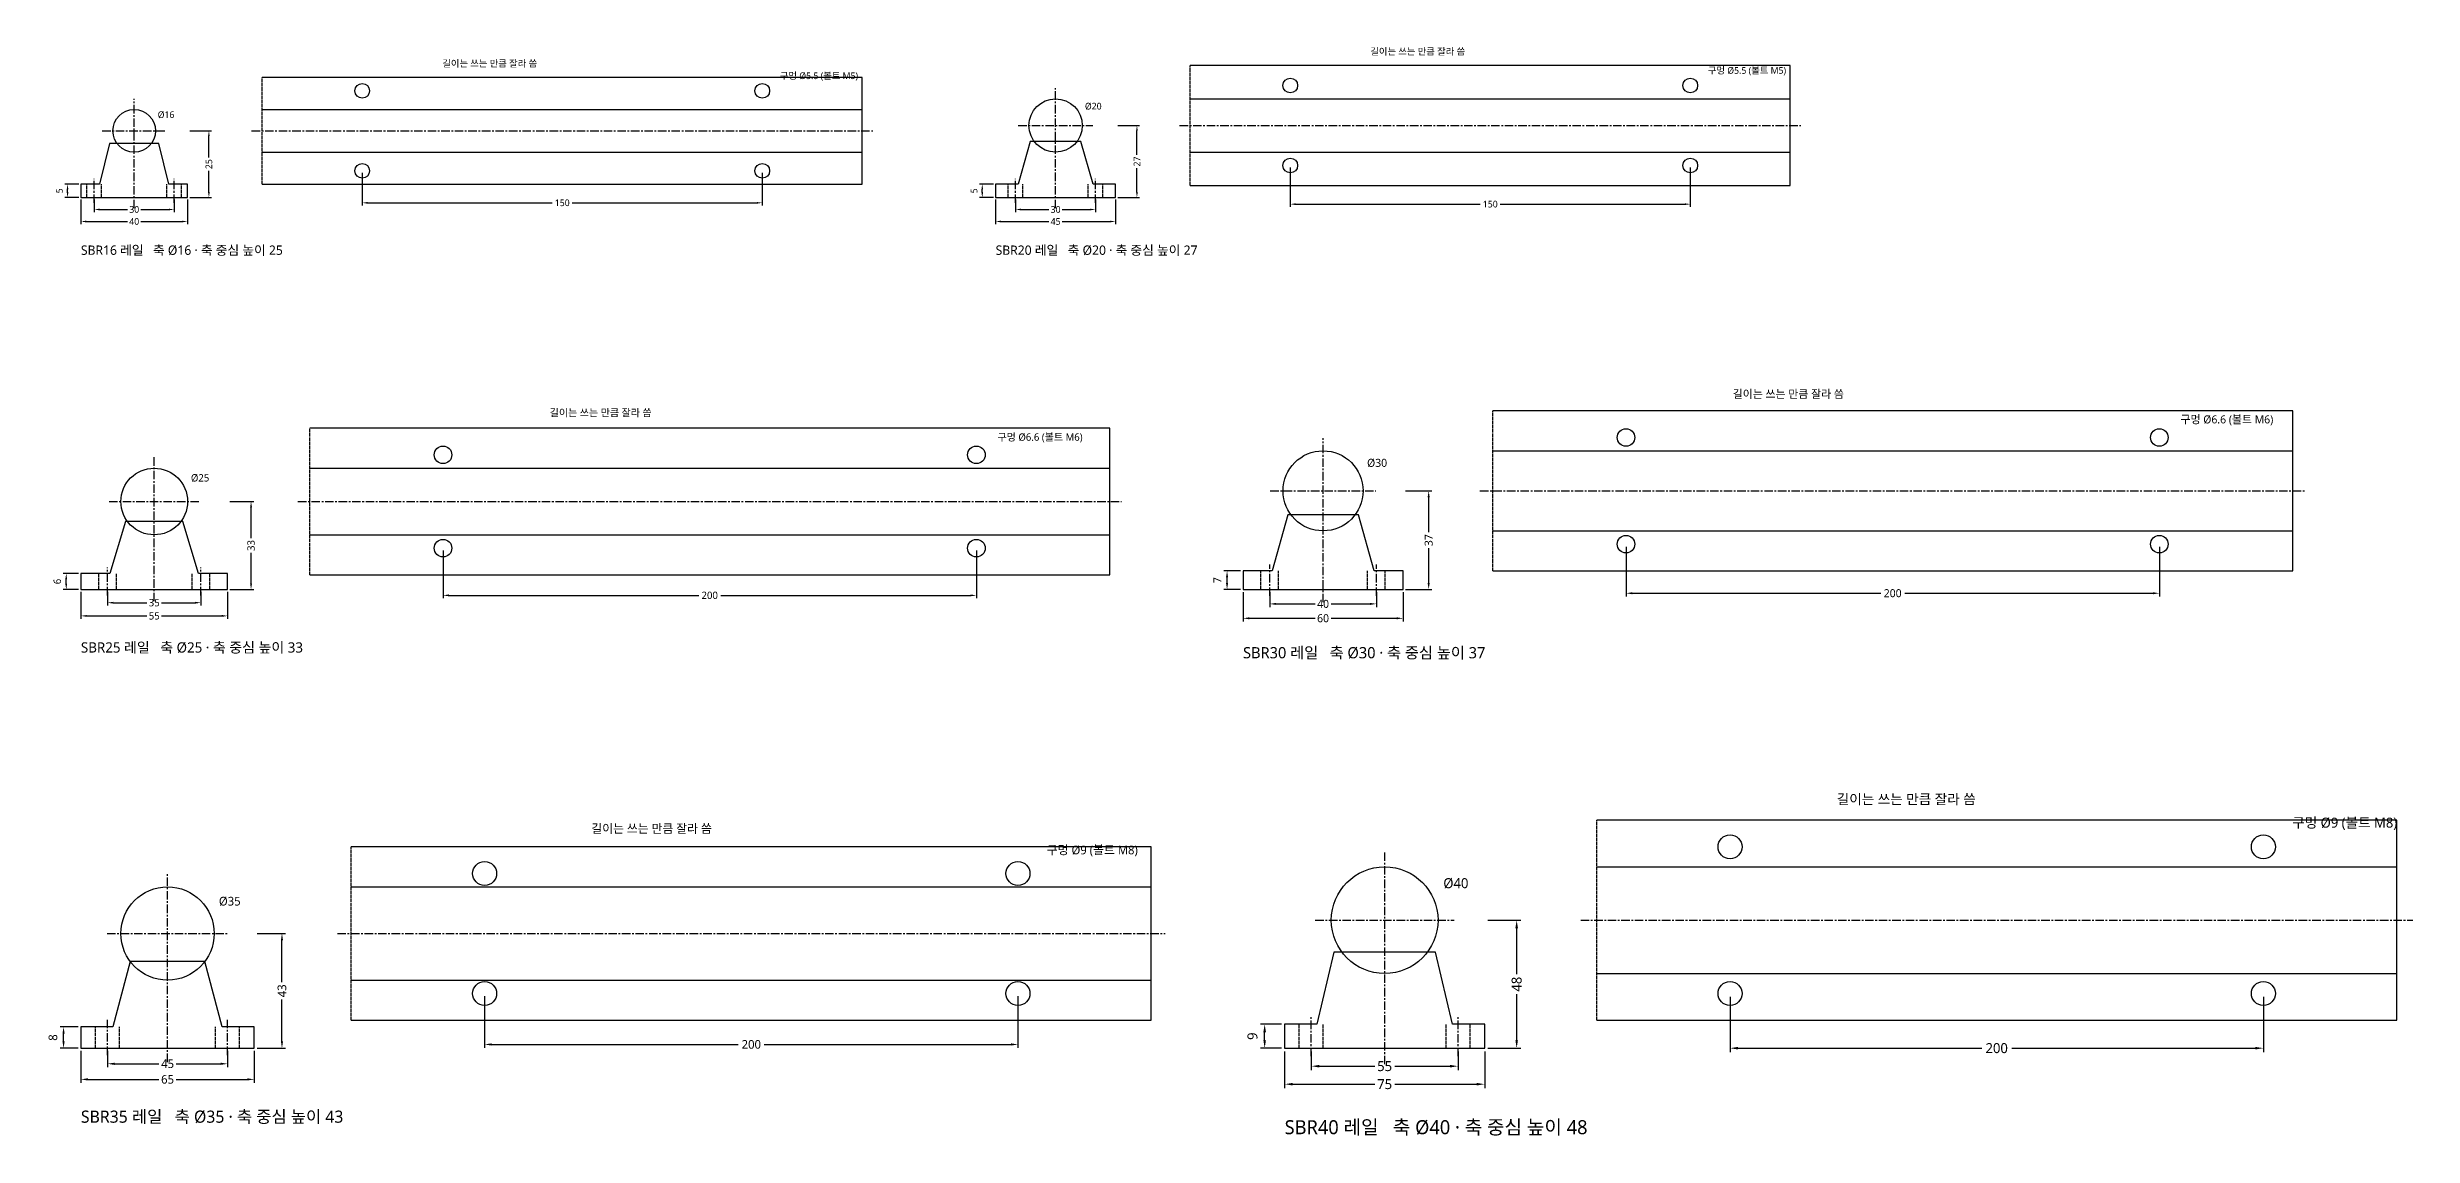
# Model space of a CAD drawing. Header units: millimetres. Extents: x -18 to 874, y -883 to 56.
# Drawn here: x -13 to 874, y -352 to 56 of the extents above; entities that cross this region are included whole.
import ezdxf

# ---------------------------------------------------------------- set-up
doc = ezdxf.new("R2010")
doc.units = ezdxf.units.MM
doc.linetypes.add('CENTER', pattern=[5.08, 3.175, -0.635, 0.635, -0.635])
doc.linetypes.add('DASHED', pattern=[1.524, 1.27, -0.254])
for name, color, linetype in [('문자', 7, 'CONTINUOUS'), ('숨은선', 3, 'DASHED'), ('외형선', 7, 'CONTINUOUS'), ('중심선', 1, 'CENTER'), ('치수', 4, 'CONTINUOUS')]:
    doc.layers.add(name, color=color, linetype=linetype)
doc.styles.add('CH_KOR', font='malgun.ttf')
doc.dimstyles.new('CH_DIM', dxfattribs={"dimtxt": 2.5, "dimasz": 2, "dimexe": 1, "dimexo": 0.8, "dimgap": 0.8, "dimtad": 1, "dimdec": 1, "dimdsep": 46, "dimtxsty": 'CH_KOR', "dimcen": 2.5, "dimclrd": 4, "dimclre": 4, "dimclrt": 4, "dimazin": 3, "dimtfac": 1, "dimtmove": 0, "dimatfit": 3})

# ---------------------------------------------------------------- blocks, each defined once
blk = doc.blocks.new('_CLOSEDFILLED')
at = {"color": 0, "linetype": 'BYBLOCK'}
blk.add_solid([(-1, 0.16), (0, 0), (-1, -0.16)], dxfattribs=at)
blk = doc.blocks.new('*D1')
at = {"color": 4}
for p, q in [((-20, -0.8), (-20, -10)), ((20, -0.8), (20, -10)), ((-18, -9), (-2.5, -9)), ((2.5, -9), (18, -9))]:
    blk.add_line(p, q, dxfattribs=at)
at = {"layer": 'Defpoints'}
for p in [(-20, 0), (20, 0), (-20, -9)]:
    blk.add_point(p, dxfattribs=at)
at = {"layer": '치수', "color": 4, "xscale": 2, "yscale": 2, "rotation": 180}
blk.add_blockref('_CLOSEDFILLED', (-20, -9), dxfattribs=at)
at = {"layer": '치수', "color": 4, "xscale": 2, "yscale": 2}
blk.add_blockref('_CLOSEDFILLED', (20, -9), dxfattribs=at)
at = {"layer": '치수', "color": 4, "insert": (0, -9), "char_height": 2.5, "attachment_point": 5, "style": 'CH_KOR'}
blk.add_mtext('40', dxfattribs=at)
blk = doc.blocks.new('*D2')
at = {"color": 4}
for p, q in [((-15, -0.8), (-15, -5.5)), ((-13, -4.5), (-2.5, -4.5)), ((2.5, -4.5), (13, -4.5)), ((15, -0.8), (15, -5.5))]:
    blk.add_line(p, q, dxfattribs=at)
at = {"layer": 'Defpoints'}
for p in [(-15, 0), (15, 0), (-15, -4.5)]:
    blk.add_point(p, dxfattribs=at)
at = {"layer": '치수', "color": 4, "xscale": 2, "yscale": 2, "rotation": 180}
blk.add_blockref('_CLOSEDFILLED', (-15, -4.5), dxfattribs=at)
at = {"layer": '치수', "color": 4, "xscale": 2, "yscale": 2}
blk.add_blockref('_CLOSEDFILLED', (15, -4.5), dxfattribs=at)
at = {"layer": '치수', "color": 4, "insert": (0, -4.5), "char_height": 2.5, "attachment_point": 5, "style": 'CH_KOR'}
blk.add_mtext('30', dxfattribs=at)
blk = doc.blocks.new('*D3')
at = {"color": 4}
for p, q in [((20.8, 25), (29, 25)), ((28, 15), (28, 23)), ((28, 2), (28, 10)), ((20.8, 0), (29, 0))]:
    blk.add_line(p, q, dxfattribs=at)
at = {"layer": 'Defpoints'}
for p in [(20, 25), (20, 0), (28, 0)]:
    blk.add_point(p, dxfattribs=at)
at = {"layer": '치수', "color": 4, "xscale": 2, "yscale": 2}
for p, rotation in [((28, 25), 90), ((28, 0), 270)]:
    blk.add_blockref('_CLOSEDFILLED', p, dxfattribs=dict(at, rotation=rotation))
at = {"layer": '치수', "color": 4, "insert": (28, 12.5), "char_height": 2.5, "attachment_point": 5, "rotation": 90, "style": 'CH_KOR'}
blk.add_mtext('25', dxfattribs=at)
blk = doc.blocks.new('*D4')
at = {"color": 4}
for p, q in [((-20.8, 5), (-26, 5)), ((-20.8, 0), (-26, 0)), ((-25, 2), (-25, 3))]:
    blk.add_line(p, q, dxfattribs=at)
at = {"layer": 'Defpoints'}
for p in [(-25, 0), (-20, 5), (-20, 0)]:
    blk.add_point(p, dxfattribs=at)
at = {"layer": '치수', "color": 4, "xscale": 2, "yscale": 2}
for p, rotation in [((-25, 5), 90), ((-25, 0), 270)]:
    blk.add_blockref('_CLOSEDFILLED', p, dxfattribs=dict(at, rotation=rotation))
at = {"layer": '치수', "color": 4, "insert": (-28.05, 2.5), "char_height": 2.5, "attachment_point": 5, "rotation": 90, "style": 'CH_KOR'}
blk.add_mtext('5', dxfattribs=at)
blk = doc.blocks.new('*D5')
at = {"color": 4}
for p, q in [((85.5, 9.2), (85.5, -3)), ((235.5, 9.2), (235.5, -3)), ((87.5, -2), (156.75, -2)), ((164.25, -2), (233.5, -2))]:
    blk.add_line(p, q, dxfattribs=at)
at = {"layer": 'Defpoints'}
for p in [(85.5, 10), (235.5, 10), (85.5, -2)]:
    blk.add_point(p, dxfattribs=at)
at = {"layer": '치수', "color": 4, "xscale": 2, "yscale": 2, "rotation": 180}
blk.add_blockref('_CLOSEDFILLED', (85.5, -2), dxfattribs=at)
at = {"layer": '치수', "color": 4, "xscale": 2, "yscale": 2}
blk.add_blockref('_CLOSEDFILLED', (235.5, -2), dxfattribs=at)
at = {"layer": '치수', "color": 4, "insert": (160.5, -2), "char_height": 2.5, "attachment_point": 5, "style": 'CH_KOR'}
blk.add_mtext('150', dxfattribs=at)
blk = doc.blocks.new('*D6')
at = {"color": 4}
for p, q in [((-22.5, -0.8), (-22.5, -10)), ((22.5, -0.8), (22.5, -10)), ((-20.5, -9), (-2.5, -9)), ((2.5, -9), (20.5, -9))]:
    blk.add_line(p, q, dxfattribs=at)
at = {"layer": 'Defpoints'}
for p in [(-22.5, 0), (22.5, 0), (-22.5, -9)]:
    blk.add_point(p, dxfattribs=at)
at = {"layer": '치수', "color": 4, "xscale": 2, "yscale": 2, "rotation": 180}
blk.add_blockref('_CLOSEDFILLED', (-22.5, -9), dxfattribs=at)
at = {"layer": '치수', "color": 4, "xscale": 2, "yscale": 2}
blk.add_blockref('_CLOSEDFILLED', (22.5, -9), dxfattribs=at)
at = {"layer": '치수', "color": 4, "insert": (0, -9), "char_height": 2.5, "attachment_point": 5, "style": 'CH_KOR'}
blk.add_mtext('45', dxfattribs=at)
blk = doc.blocks.new('*D7')
at = {"color": 4}
for p, q in [((-15, -0.8), (-15, -5.5)), ((-13, -4.5), (-2.5, -4.5)), ((2.5, -4.5), (13, -4.5)), ((15, -0.8), (15, -5.5))]:
    blk.add_line(p, q, dxfattribs=at)
at = {"layer": 'Defpoints'}
for p in [(-15, 0), (15, 0), (-15, -4.5)]:
    blk.add_point(p, dxfattribs=at)
at = {"layer": '치수', "color": 4, "xscale": 2, "yscale": 2, "rotation": 180}
blk.add_blockref('_CLOSEDFILLED', (-15, -4.5), dxfattribs=at)
at = {"layer": '치수', "color": 4, "xscale": 2, "yscale": 2}
blk.add_blockref('_CLOSEDFILLED', (15, -4.5), dxfattribs=at)
at = {"layer": '치수', "color": 4, "insert": (0, -4.5), "char_height": 2.5, "attachment_point": 5, "style": 'CH_KOR'}
blk.add_mtext('30', dxfattribs=at)
blk = doc.blocks.new('*D8')
at = {"color": 4}
for p, q in [((23.3, 27), (31.5, 27)), ((30.5, 16), (30.5, 25)), ((30.5, 2), (30.5, 11)), ((23.3, 0), (31.5, 0))]:
    blk.add_line(p, q, dxfattribs=at)
at = {"layer": 'Defpoints'}
for p in [(22.5, 27), (22.5, 0), (30.5, 0)]:
    blk.add_point(p, dxfattribs=at)
at = {"layer": '치수', "color": 4, "xscale": 2, "yscale": 2}
for p, rotation in [((30.5, 27), 90), ((30.5, 0), 270)]:
    blk.add_blockref('_CLOSEDFILLED', p, dxfattribs=dict(at, rotation=rotation))
at = {"layer": '치수', "color": 4, "insert": (30.5, 13.5), "char_height": 2.5, "attachment_point": 5, "rotation": 90, "style": 'CH_KOR'}
blk.add_mtext('27', dxfattribs=at)
blk = doc.blocks.new('*D9')
at = {"color": 4}
for p, q in [((-23.3, 5), (-28.5, 5)), ((-23.3, 0), (-28.5, 0)), ((-27.5, 2), (-27.5, 3))]:
    blk.add_line(p, q, dxfattribs=at)
at = {"layer": 'Defpoints'}
for p in [(-27.5, 0), (-22.5, 5), (-22.5, 0)]:
    blk.add_point(p, dxfattribs=at)
at = {"layer": '치수', "color": 4, "xscale": 2, "yscale": 2}
for p, rotation in [((-27.5, 5), 90), ((-27.5, 0), 270)]:
    blk.add_blockref('_CLOSEDFILLED', p, dxfattribs=dict(at, rotation=rotation))
at = {"layer": '치수', "color": 4, "insert": (-30.55, 2.5), "char_height": 2.5, "attachment_point": 5, "rotation": 90, "style": 'CH_KOR'}
blk.add_mtext('5', dxfattribs=at)
blk = doc.blocks.new('*D10')
at = {"color": 4}
for p, q in [((88, 11.2), (88, -3.5)), ((238, 11.2), (238, -3.5)), ((90, -2.5), (159.25, -2.5)), ((166.75, -2.5), (236, -2.5))]:
    blk.add_line(p, q, dxfattribs=at)
at = {"layer": 'Defpoints'}
for p in [(88, 12), (238, 12), (88, -2.5)]:
    blk.add_point(p, dxfattribs=at)
at = {"layer": '치수', "color": 4, "xscale": 2, "yscale": 2, "rotation": 180}
blk.add_blockref('_CLOSEDFILLED', (88, -2.5), dxfattribs=at)
at = {"layer": '치수', "color": 4, "xscale": 2, "yscale": 2}
blk.add_blockref('_CLOSEDFILLED', (238, -2.5), dxfattribs=at)
at = {"layer": '치수', "color": 4, "insert": (163, -2.5), "char_height": 2.5, "attachment_point": 5, "style": 'CH_KOR'}
blk.add_mtext('150', dxfattribs=at)
blk = doc.blocks.new('*D11')
at = {"color": 4}
for p, q in [((-27.5, -0.88), (-27.5, -11)), ((27.5, -0.88), (27.5, -11)), ((-25.3, -9.9), (-2.75, -9.9)), ((2.75, -9.9), (25.3, -9.9))]:
    blk.add_line(p, q, dxfattribs=at)
at = {"layer": 'Defpoints'}
for p in [(-27.5, 0), (27.5, 0), (-27.5, -9.9)]:
    blk.add_point(p, dxfattribs=at)
at = {"layer": '치수', "color": 4, "xscale": 2.2, "yscale": 2.2, "rotation": 180}
blk.add_blockref('_CLOSEDFILLED', (-27.5, -9.9), dxfattribs=at)
at = {"layer": '치수', "color": 4, "xscale": 2.2, "yscale": 2.2}
blk.add_blockref('_CLOSEDFILLED', (27.5, -9.9), dxfattribs=at)
at = {"layer": '치수', "color": 4, "insert": (0, -9.9), "char_height": 2.75, "attachment_point": 5, "style": 'CH_KOR'}
blk.add_mtext('55', dxfattribs=at)
blk = doc.blocks.new('*D12')
at = {"color": 4}
for p, q in [((-17.5, -0.88), (-17.5, -6.05)), ((-15.3, -4.95), (-2.75, -4.95)), ((2.75, -4.95), (15.3, -4.95)), ((17.5, -0.88), (17.5, -6.05))]:
    blk.add_line(p, q, dxfattribs=at)
at = {"layer": 'Defpoints'}
for p in [(-17.5, 0), (17.5, 0), (-17.5, -4.95)]:
    blk.add_point(p, dxfattribs=at)
at = {"layer": '치수', "color": 4, "xscale": 2.2, "yscale": 2.2, "rotation": 180}
blk.add_blockref('_CLOSEDFILLED', (-17.5, -4.95), dxfattribs=at)
at = {"layer": '치수', "color": 4, "xscale": 2.2, "yscale": 2.2}
blk.add_blockref('_CLOSEDFILLED', (17.5, -4.95), dxfattribs=at)
at = {"layer": '치수', "color": 4, "insert": (0, -4.95), "char_height": 2.75, "attachment_point": 5, "style": 'CH_KOR'}
blk.add_mtext('35', dxfattribs=at)
blk = doc.blocks.new('*D13')
at = {"color": 4}
for p, q in [((28.38, 33), (37.4, 33)), ((36.3, 19.25), (36.3, 30.8)), ((36.3, 2.2), (36.3, 13.75)), ((28.38, 0), (37.4, 0))]:
    blk.add_line(p, q, dxfattribs=at)
at = {"layer": 'Defpoints'}
for p in [(27.5, 33), (27.5, 0), (36.3, 0)]:
    blk.add_point(p, dxfattribs=at)
at = {"layer": '치수', "color": 4, "xscale": 2.2, "yscale": 2.2}
for p, rotation in [((36.3, 33), 90), ((36.3, 0), 270)]:
    blk.add_blockref('_CLOSEDFILLED', p, dxfattribs=dict(at, rotation=rotation))
at = {"layer": '치수', "color": 4, "insert": (36.3, 16.5), "char_height": 2.75, "attachment_point": 5, "rotation": 90, "style": 'CH_KOR'}
blk.add_mtext('33', dxfattribs=at)
blk = doc.blocks.new('*D14')
at = {"color": 4}
for p, q in [((-28.38, 6), (-34.1, 6)), ((-28.38, 0), (-34.1, 0)), ((-33, 2.2), (-33, 3.8))]:
    blk.add_line(p, q, dxfattribs=at)
at = {"layer": 'Defpoints'}
for p in [(-33, 0), (-27.5, 6), (-27.5, 0)]:
    blk.add_point(p, dxfattribs=at)
at = {"layer": '치수', "color": 4, "xscale": 2.2, "yscale": 2.2}
for p, rotation in [((-33, 6), 90), ((-33, 0), 270)]:
    blk.add_blockref('_CLOSEDFILLED', p, dxfattribs=dict(at, rotation=rotation))
at = {"layer": '치수', "color": 4, "insert": (-36.355, 3), "char_height": 2.75, "attachment_point": 5, "rotation": 90, "style": 'CH_KOR'}
blk.add_mtext('6', dxfattribs=at)
blk = doc.blocks.new('*D15')
at = {"color": 4}
for p, q in [((108.3, 14.62), (108.3, -3.3)), ((308.3, 14.62), (308.3, -3.3)), ((110.5, -2.2), (204.175, -2.2)), ((212.425, -2.2), (306.1, -2.2))]:
    blk.add_line(p, q, dxfattribs=at)
at = {"layer": 'Defpoints'}
for p in [(108.3, 15.5), (308.3, 15.5), (108.3, -2.2)]:
    blk.add_point(p, dxfattribs=at)
at = {"layer": '치수', "color": 4, "xscale": 2.2, "yscale": 2.2, "rotation": 180}
blk.add_blockref('_CLOSEDFILLED', (108.3, -2.2), dxfattribs=at)
at = {"layer": '치수', "color": 4, "xscale": 2.2, "yscale": 2.2}
blk.add_blockref('_CLOSEDFILLED', (308.3, -2.2), dxfattribs=at)
at = {"layer": '치수', "color": 4, "insert": (208.3, -2.2), "char_height": 2.75, "attachment_point": 5, "style": 'CH_KOR'}
blk.add_mtext('200', dxfattribs=at)
blk = doc.blocks.new('*D16')
at = {"color": 4}
for p, q in [((-30, -0.96), (-30, -12)), ((30, -0.96), (30, -12)), ((-27.6, -10.8), (-3, -10.8)), ((3, -10.8), (27.6, -10.8))]:
    blk.add_line(p, q, dxfattribs=at)
at = {"layer": 'Defpoints'}
for p in [(-30, 0), (30, 0), (-30, -10.8)]:
    blk.add_point(p, dxfattribs=at)
at = {"layer": '치수', "color": 4, "xscale": 2.4, "yscale": 2.4, "rotation": 180}
blk.add_blockref('_CLOSEDFILLED', (-30, -10.8), dxfattribs=at)
at = {"layer": '치수', "color": 4, "xscale": 2.4, "yscale": 2.4}
blk.add_blockref('_CLOSEDFILLED', (30, -10.8), dxfattribs=at)
at = {"layer": '치수', "color": 4, "insert": (0, -10.8), "char_height": 3, "attachment_point": 5, "style": 'CH_KOR'}
blk.add_mtext('60', dxfattribs=at)
blk = doc.blocks.new('*D17')
at = {"color": 4}
for p, q in [((-20, -0.96), (-20, -6.6)), ((-17.6, -5.4), (-3, -5.4)), ((3, -5.4), (17.6, -5.4)), ((20, -0.96), (20, -6.6))]:
    blk.add_line(p, q, dxfattribs=at)
at = {"layer": 'Defpoints'}
for p in [(-20, 0), (20, 0), (-20, -5.4)]:
    blk.add_point(p, dxfattribs=at)
at = {"layer": '치수', "color": 4, "xscale": 2.4, "yscale": 2.4, "rotation": 180}
blk.add_blockref('_CLOSEDFILLED', (-20, -5.4), dxfattribs=at)
at = {"layer": '치수', "color": 4, "xscale": 2.4, "yscale": 2.4}
blk.add_blockref('_CLOSEDFILLED', (20, -5.4), dxfattribs=at)
at = {"layer": '치수', "color": 4, "insert": (0, -5.4), "char_height": 3, "attachment_point": 5, "style": 'CH_KOR'}
blk.add_mtext('40', dxfattribs=at)
blk = doc.blocks.new('*D18')
at = {"color": 4}
for p, q in [((30.96, 37), (40.8, 37)), ((39.6, 21.5), (39.6, 34.6)), ((39.6, 2.4), (39.6, 15.5)), ((30.96, 0), (40.8, 0))]:
    blk.add_line(p, q, dxfattribs=at)
at = {"layer": 'Defpoints'}
for p in [(30, 37), (30, 0), (39.6, 0)]:
    blk.add_point(p, dxfattribs=at)
at = {"layer": '치수', "color": 4, "xscale": 2.4, "yscale": 2.4}
for p, rotation in [((39.6, 37), 90), ((39.6, 0), 270)]:
    blk.add_blockref('_CLOSEDFILLED', p, dxfattribs=dict(at, rotation=rotation))
at = {"layer": '치수', "color": 4, "insert": (39.6, 18.5), "char_height": 3, "attachment_point": 5, "rotation": 90, "style": 'CH_KOR'}
blk.add_mtext('37', dxfattribs=at)
blk = doc.blocks.new('*D19')
at = {"color": 4}
for p, q in [((-30.96, 7), (-37.2, 7)), ((-30.96, 0), (-37.2, 0)), ((-36, 2.4), (-36, 4.6))]:
    blk.add_line(p, q, dxfattribs=at)
at = {"layer": 'Defpoints'}
for p in [(-36, 0), (-30, 7), (-30, 0)]:
    blk.add_point(p, dxfattribs=at)
at = {"layer": '치수', "color": 4, "xscale": 2.4, "yscale": 2.4}
for p, rotation in [((-36, 7), 90), ((-36, 0), 270)]:
    blk.add_blockref('_CLOSEDFILLED', p, dxfattribs=dict(at, rotation=rotation))
at = {"layer": '치수', "color": 4, "insert": (-39.66, 3.5), "char_height": 3, "attachment_point": 5, "rotation": 90, "style": 'CH_KOR'}
blk.add_mtext('7', dxfattribs=at)
blk = doc.blocks.new('*D20')
at = {"color": 4}
for p, q in [((113.6, 16.04), (113.6, -2.6)), ((313.6, 16.04), (313.6, -2.6)), ((116, -1.4), (209.1, -1.4)), ((218.1, -1.4), (311.2, -1.4))]:
    blk.add_line(p, q, dxfattribs=at)
at = {"layer": 'Defpoints'}
for p in [(113.6, 17), (313.6, 17), (113.6, -1.4)]:
    blk.add_point(p, dxfattribs=at)
at = {"layer": '치수', "color": 4, "xscale": 2.4, "yscale": 2.4, "rotation": 180}
blk.add_blockref('_CLOSEDFILLED', (113.6, -1.4), dxfattribs=at)
at = {"layer": '치수', "color": 4, "xscale": 2.4, "yscale": 2.4}
blk.add_blockref('_CLOSEDFILLED', (313.6, -1.4), dxfattribs=at)
at = {"layer": '치수', "color": 4, "insert": (213.6, -1.4), "char_height": 3, "attachment_point": 5, "style": 'CH_KOR'}
blk.add_mtext('200', dxfattribs=at)
blk = doc.blocks.new('*D21')
at = {"color": 4}
for p, q in [((-32.5, -1.04), (-32.5, -13)), ((32.5, -1.04), (32.5, -13)), ((-29.9, -11.7), (-3.25, -11.7)), ((3.25, -11.7), (29.9, -11.7))]:
    blk.add_line(p, q, dxfattribs=at)
at = {"layer": 'Defpoints'}
for p in [(-32.5, 0), (32.5, 0), (-32.5, -11.7)]:
    blk.add_point(p, dxfattribs=at)
at = {"layer": '치수', "color": 4, "xscale": 2.6, "yscale": 2.6, "rotation": 180}
blk.add_blockref('_CLOSEDFILLED', (-32.5, -11.7), dxfattribs=at)
at = {"layer": '치수', "color": 4, "xscale": 2.6, "yscale": 2.6}
blk.add_blockref('_CLOSEDFILLED', (32.5, -11.7), dxfattribs=at)
at = {"layer": '치수', "color": 4, "insert": (0, -11.7), "char_height": 3.25, "attachment_point": 5, "style": 'CH_KOR'}
blk.add_mtext('65', dxfattribs=at)
blk = doc.blocks.new('*D22')
at = {"color": 4}
for p, q in [((-22.5, -1.04), (-22.5, -7.15)), ((-19.9, -5.85), (-3.25, -5.85)), ((3.25, -5.85), (19.9, -5.85)), ((22.5, -1.04), (22.5, -7.15))]:
    blk.add_line(p, q, dxfattribs=at)
at = {"layer": 'Defpoints'}
for p in [(-22.5, 0), (22.5, 0), (-22.5, -5.85)]:
    blk.add_point(p, dxfattribs=at)
at = {"layer": '치수', "color": 4, "xscale": 2.6, "yscale": 2.6, "rotation": 180}
blk.add_blockref('_CLOSEDFILLED', (-22.5, -5.85), dxfattribs=at)
at = {"layer": '치수', "color": 4, "xscale": 2.6, "yscale": 2.6}
blk.add_blockref('_CLOSEDFILLED', (22.5, -5.85), dxfattribs=at)
at = {"layer": '치수', "color": 4, "insert": (0, -5.85), "char_height": 3.25, "attachment_point": 5, "style": 'CH_KOR'}
blk.add_mtext('45', dxfattribs=at)
blk = doc.blocks.new('*D23')
at = {"color": 4}
for p, q in [((33.54, 43), (44.2, 43)), ((42.9, 24.75), (42.9, 40.4)), ((42.9, 2.6), (42.9, 18.25)), ((33.54, 0), (44.2, 0))]:
    blk.add_line(p, q, dxfattribs=at)
at = {"layer": 'Defpoints'}
for p in [(32.5, 43), (32.5, 0), (42.9, 0)]:
    blk.add_point(p, dxfattribs=at)
at = {"layer": '치수', "color": 4, "xscale": 2.6, "yscale": 2.6}
for p, rotation in [((42.9, 43), 90), ((42.9, 0), 270)]:
    blk.add_blockref('_CLOSEDFILLED', p, dxfattribs=dict(at, rotation=rotation))
at = {"layer": '치수', "color": 4, "insert": (42.9, 21.5), "char_height": 3.25, "attachment_point": 5, "rotation": 90, "style": 'CH_KOR'}
blk.add_mtext('43', dxfattribs=at)
blk = doc.blocks.new('*D24')
at = {"color": 4}
for p, q in [((-33.54, 8), (-40.3, 8)), ((-33.54, 0), (-40.3, 0)), ((-39, 2.6), (-39, 5.4))]:
    blk.add_line(p, q, dxfattribs=at)
at = {"layer": 'Defpoints'}
for p in [(-39, 0), (-32.5, 8), (-32.5, 0)]:
    blk.add_point(p, dxfattribs=at)
at = {"layer": '치수', "color": 4, "xscale": 2.6, "yscale": 2.6}
for p, rotation in [((-39, 8), 90), ((-39, 0), 270)]:
    blk.add_blockref('_CLOSEDFILLED', p, dxfattribs=dict(at, rotation=rotation))
at = {"layer": '치수', "color": 4, "insert": (-42.965, 4), "char_height": 3.25, "attachment_point": 5, "rotation": 90, "style": 'CH_KOR'}
blk.add_mtext('8', dxfattribs=at)
blk = doc.blocks.new('*D25')
at = {"color": 4}
for p, q in [((118.9, 19.46), (118.9, 0.1)), ((318.9, 19.46), (318.9, 0.1)), ((121.5, 1.4), (214.025, 1.4)), ((223.775, 1.4), (316.3, 1.4))]:
    blk.add_line(p, q, dxfattribs=at)
at = {"layer": 'Defpoints'}
for p in [(118.9, 20.5), (318.9, 20.5), (118.9, 1.4)]:
    blk.add_point(p, dxfattribs=at)
at = {"layer": '치수', "color": 4, "xscale": 2.6, "yscale": 2.6, "rotation": 180}
blk.add_blockref('_CLOSEDFILLED', (118.9, 1.4), dxfattribs=at)
at = {"layer": '치수', "color": 4, "xscale": 2.6, "yscale": 2.6}
blk.add_blockref('_CLOSEDFILLED', (318.9, 1.4), dxfattribs=at)
at = {"layer": '치수', "color": 4, "insert": (218.9, 1.4), "char_height": 3.25, "attachment_point": 5, "style": 'CH_KOR'}
blk.add_mtext('200', dxfattribs=at)
blk = doc.blocks.new('*D26')
at = {"color": 4}
for p, q in [((-37.5, -1.2), (-37.5, -15)), ((37.5, -1.2), (37.5, -15)), ((-34.5, -13.5), (-3.75, -13.5)), ((3.75, -13.5), (34.5, -13.5))]:
    blk.add_line(p, q, dxfattribs=at)
at = {"layer": 'Defpoints'}
for p in [(-37.5, 0), (37.5, 0), (-37.5, -13.5)]:
    blk.add_point(p, dxfattribs=at)
at = {"layer": '치수', "color": 4, "xscale": 3, "yscale": 3, "rotation": 180}
blk.add_blockref('_CLOSEDFILLED', (-37.5, -13.5), dxfattribs=at)
at = {"layer": '치수', "color": 4, "xscale": 3, "yscale": 3}
blk.add_blockref('_CLOSEDFILLED', (37.5, -13.5), dxfattribs=at)
at = {"layer": '치수', "color": 4, "insert": (0, -13.5), "char_height": 3.75, "attachment_point": 5, "style": 'CH_KOR'}
blk.add_mtext('75', dxfattribs=at)
blk = doc.blocks.new('*D27')
at = {"color": 4}
for p, q in [((-27.5, -1.2), (-27.5, -8.25)), ((-24.5, -6.75), (-3.75, -6.75)), ((3.75, -6.75), (24.5, -6.75)), ((27.5, -1.2), (27.5, -8.25))]:
    blk.add_line(p, q, dxfattribs=at)
at = {"layer": 'Defpoints'}
for p in [(-27.5, 0), (27.5, 0), (-27.5, -6.75)]:
    blk.add_point(p, dxfattribs=at)
at = {"layer": '치수', "color": 4, "xscale": 3, "yscale": 3, "rotation": 180}
blk.add_blockref('_CLOSEDFILLED', (-27.5, -6.75), dxfattribs=at)
at = {"layer": '치수', "color": 4, "xscale": 3, "yscale": 3}
blk.add_blockref('_CLOSEDFILLED', (27.5, -6.75), dxfattribs=at)
at = {"layer": '치수', "color": 4, "insert": (0, -6.75), "char_height": 3.75, "attachment_point": 5, "style": 'CH_KOR'}
blk.add_mtext('55', dxfattribs=at)
blk = doc.blocks.new('*D28')
at = {"color": 4}
for p, q in [((38.7, 48), (51, 48)), ((49.5, 27.75), (49.5, 45)), ((49.5, 3), (49.5, 20.25)), ((38.7, 0), (51, 0))]:
    blk.add_line(p, q, dxfattribs=at)
at = {"layer": 'Defpoints'}
for p in [(37.5, 48), (37.5, 0), (49.5, 0)]:
    blk.add_point(p, dxfattribs=at)
at = {"layer": '치수', "color": 4, "xscale": 3, "yscale": 3}
for p, rotation in [((49.5, 48), 90), ((49.5, 0), 270)]:
    blk.add_blockref('_CLOSEDFILLED', p, dxfattribs=dict(at, rotation=rotation))
at = {"layer": '치수', "color": 4, "insert": (49.5, 24), "char_height": 3.75, "attachment_point": 5, "rotation": 90, "style": 'CH_KOR'}
blk.add_mtext('48', dxfattribs=at)
blk = doc.blocks.new('*D29')
at = {"color": 4}
for p, q in [((-38.7, 9), (-46.5, 9)), ((-38.7, 0), (-46.5, 0)), ((-45, 3), (-45, 6))]:
    blk.add_line(p, q, dxfattribs=at)
at = {"layer": 'Defpoints'}
for p in [(-37.5, 9), (-45, 0), (-37.5, 0)]:
    blk.add_point(p, dxfattribs=at)
at = {"layer": '치수', "color": 4, "xscale": 3, "yscale": 3}
for p, rotation in [((-45, 9), 90), ((-45, 0), 270)]:
    blk.add_blockref('_CLOSEDFILLED', p, dxfattribs=dict(at, rotation=rotation))
at = {"layer": '치수', "color": 4, "insert": (-49.575, 4.5), "char_height": 3.75, "attachment_point": 5, "rotation": 90, "style": 'CH_KOR'}
blk.add_mtext('9', dxfattribs=at)
blk = doc.blocks.new('*D30')
at = {"color": 4}
for p, q in [((129.5, 19.3), (129.5, -1.5)), ((329.5, 19.3), (329.5, -1.5)), ((235.125, 0), (326.5, 0)), ((132.5, 0), (223.875, 0))]:
    blk.add_line(p, q, dxfattribs=at)
at = {"layer": 'Defpoints'}
for p in [(129.5, 20.5), (329.5, 20.5), (129.5, 0)]:
    blk.add_point(p, dxfattribs=at)
at = {"layer": '치수', "color": 4, "xscale": 3, "yscale": 3, "rotation": 180}
blk.add_blockref('_CLOSEDFILLED', (129.5, 0), dxfattribs=at)
at = {"layer": '치수', "color": 4, "xscale": 3, "yscale": 3}
blk.add_blockref('_CLOSEDFILLED', (329.5, 0), dxfattribs=at)
at = {"layer": '치수', "color": 4, "insert": (229.5, 0), "char_height": 3.75, "attachment_point": 5, "style": 'CH_KOR'}
blk.add_mtext('200', dxfattribs=at)
blk = doc.blocks.new('LIN_SBR16')
at = {"layer": '숨은선'}
for p, q in [((48, 5), (48, 45)), ((273, 5), (273, 45)), ((-17.75, 0), (-17.75, 5)), ((-12.25, 0), (-12.25, 5)), ((12.25, 0), (12.25, 5)), ((17.75, 0), (17.75, 5))]:
    blk.add_line(p, q, dxfattribs=at)
at = {"layer": '외형선'}
for p, q in [((48, 33), (273, 33)), ((48, 17), (273, 17))]:
    blk.add_line(p, q, dxfattribs=at)
blk.add_lwpolyline([(48, 5), (273, 5), (273, 45), (48, 45)], dxfattribs=at)
blk.add_lwpolyline([(-20, 0), (20, 0), (20, 5), (13.01, 5), (9.25, 20.2), (-9.25, 20.2), (-13.01, 5), (-20, 5)], close=True, dxfattribs=at)
for centre, radius in [((85.5, 40), 2.75), ((235.5, 40), 2.75), ((0, 25), 8), ((85.5, 10), 2.75), ((235.5, 10), 2.75)]:
    blk.add_circle(centre, radius, dxfattribs=at)
at = {"layer": '중심선'}
for p, q in [((0, -4), (0, 37)), ((-12, 25), (12, 25)), ((44, 25), (277, 25)), ((-15, -2), (-15, 7)), ((15, -2), (15, 7))]:
    blk.add_line(p, q, dxfattribs=at)
at = {"layer": '문자', "style": 'CH_KOR'}
for s, height, p in [('길이는 쓰는 만큼 잘라 씀', 2.5, (115.5, 49)), ('구멍 Ø5.5 (볼트 M5)', 2.5, (242.1, 44.4)), ('Ø16', 2.5, (8.8, 29.8)), ('SBR16 레일   축 Ø16 · 축 중심 높이 25', 3.5, (-20, -21.5))]:
    blk.add_text(s, height=height, dxfattribs=at).set_placement(p)
at = {"layer": '치수'}
for base, p1, p2, picture, middle in [((28, 0), (20, 0), (20, 25), '*D3', (28, 12.5)), ((-25, 0), (-20, 0), (-20, 5), '*D4', (-28.05, 2.5))]:
    dim = blk.add_linear_dim(base=base, p1=p1, p2=p2, angle=90, dimstyle='CH_DIM', override={"dimscale": 1}, dxfattribs=at)
    dim.commit()
    dim.dimension.update_dxf_attribs({"geometry": picture, "text_midpoint": middle})
for base, p1, p2, picture, middle in [((85.5, -2), (85.5, 10), (235.5, 10), '*D5', (160.5, -2)), ((-20, -9), (-20, 0), (20, 0), '*D1', (0, -9)), ((-15, -4.5), (-15, 0), (15, 0), '*D2', (0, -4.5))]:
    dim = blk.add_linear_dim(base=base, p1=p1, p2=p2, dimstyle='CH_DIM', override={"dimscale": 1}, dxfattribs=at)
    dim.commit()
    dim.dimension.update_dxf_attribs({"geometry": picture, "text_midpoint": middle})
blk = doc.blocks.new('LIN_SBR20')
at = {"layer": '숨은선'}
for p, q in [((50.5, 4.5), (50.5, 49.5)), ((275.5, 4.5), (275.5, 49.5)), ((-17.75, 0), (-17.75, 5)), ((-12.25, 0), (-12.25, 5)), ((12.25, 0), (12.25, 5)), ((17.75, 0), (17.75, 5))]:
    blk.add_line(p, q, dxfattribs=at)
at = {"layer": '외형선'}
for p, q in [((50.5, 37), (275.5, 37)), ((50.5, 17), (275.5, 17))]:
    blk.add_line(p, q, dxfattribs=at)
blk.add_lwpolyline([(50.5, 4.5), (275.5, 4.5), (275.5, 49.5), (50.5, 49.5)], dxfattribs=at)
blk.add_lwpolyline([(-22.5, 0), (22.5, 0), (22.5, 5), (14.05, 5), (9.5, 21), (-9.5, 21), (-14.05, 5), (-22.5, 5)], close=True, dxfattribs=at)
for centre, radius in [((88, 42), 2.75), ((238, 42), 2.75), ((0, 27), 10), ((88, 12), 2.75), ((238, 12), 2.75)]:
    blk.add_circle(centre, radius, dxfattribs=at)
at = {"layer": '중심선'}
for p, q in [((0, -4), (0, 41)), ((-14, 27), (14, 27)), ((46.5, 27), (279.5, 27)), ((-15, -2), (-15, 7)), ((15, -2), (15, 7))]:
    blk.add_line(p, q, dxfattribs=at)
at = {"layer": '문자', "style": 'CH_KOR'}
for s, height, p in [('길이는 쓰는 만큼 잘라 씀', 2.5, (118, 53.5)), ('구멍 Ø5.5 (볼트 M5)', 2.5, (244.6, 46.4)), ('Ø20', 2.5, (11, 33)), ('SBR20 레일   축 Ø20 · 축 중심 높이 27', 3.5, (-22.5, -21.5))]:
    blk.add_text(s, height=height, dxfattribs=at).set_placement(p)
at = {"layer": '치수'}
for base, p1, p2, picture, middle in [((30.5, 0), (22.5, 0), (22.5, 27), '*D8', (30.5, 13.5)), ((-27.5, 0), (-22.5, 0), (-22.5, 5), '*D9', (-30.55, 2.5))]:
    dim = blk.add_linear_dim(base=base, p1=p1, p2=p2, angle=90, dimstyle='CH_DIM', override={"dimscale": 1}, dxfattribs=at)
    dim.commit()
    dim.dimension.update_dxf_attribs({"geometry": picture, "text_midpoint": middle})
for base, p1, p2, picture, middle in [((88, -2.5), (88, 12), (238, 12), '*D10', (163, -2.5)), ((-22.5, -9), (-22.5, 0), (22.5, 0), '*D6', (0, -9)), ((-15, -4.5), (-15, 0), (15, 0), '*D7', (0, -4.5))]:
    dim = blk.add_linear_dim(base=base, p1=p1, p2=p2, dimstyle='CH_DIM', override={"dimscale": 1}, dxfattribs=at)
    dim.commit()
    dim.dimension.update_dxf_attribs({"geometry": picture, "text_midpoint": middle})
blk = doc.blocks.new('LIN_SBR25')
at = {"layer": '숨은선'}
for p, q in [((58.3, 5.5), (58.3, 60.5)), ((358.3, 5.5), (358.3, 60.5)), ((-20.8, 0), (-20.8, 6)), ((-14.2, 0), (-14.2, 6)), ((14.2, 0), (14.2, 6)), ((20.8, 0), (20.8, 6))]:
    blk.add_line(p, q, dxfattribs=at)
at = {"layer": '외형선'}
for p, q in [((58.3, 45.5), (358.3, 45.5)), ((58.3, 20.5), (358.3, 20.5))]:
    blk.add_line(p, q, dxfattribs=at)
blk.add_lwpolyline([(58.3, 5.5), (358.3, 5.5), (358.3, 60.5), (58.3, 60.5)], dxfattribs=at)
blk.add_lwpolyline([(-27.5, 0), (27.5, 0), (27.5, 6), (16.61, 6), (10.75, 25.5), (-10.75, 25.5), (-16.61, 6), (-27.5, 6)], close=True, dxfattribs=at)
for centre, radius in [((108.3, 50.5), 3.3), ((308.3, 50.5), 3.3), ((0, 33), 12.5), ((108.3, 15.5), 3.3), ((308.3, 15.5), 3.3)]:
    blk.add_circle(centre, radius, dxfattribs=at)
at = {"layer": '중심선'}
for p, q in [((0, -4.4), (0, 49.9)), ((-16.9, 33), (16.9, 33)), ((53.9, 33), (362.7, 33)), ((-17.5, -2.2), (-17.5, 8.2)), ((17.5, -2.2), (17.5, 8.2))]:
    blk.add_line(p, q, dxfattribs=at)
at = {"layer": '문자', "style": 'CH_KOR'}
for s, height, p in [('길이는 쓰는 만큼 잘라 씀', 2.75, (148.3, 64.9)), ('구멍 Ø6.6 (볼트 M6)', 2.75, (316.22, 55.78)), ('Ø25', 2.75, (13.75, 40.5)), ('SBR25 레일   축 Ø25 · 축 중심 높이 33', 3.85, (-27.5, -23.65))]:
    blk.add_text(s, height=height, dxfattribs=at).set_placement(p)
at = {"layer": '치수'}
for base, p1, p2, picture, middle in [((36.3, 0), (27.5, 0), (27.5, 33), '*D13', (36.3, 16.5)), ((-33, 0), (-27.5, 0), (-27.5, 6), '*D14', (-36.36, 3))]:
    dim = blk.add_linear_dim(base=base, p1=p1, p2=p2, angle=90, dimstyle='CH_DIM', override={"dimscale": 1.1}, dxfattribs=at)
    dim.commit()
    dim.dimension.update_dxf_attribs({"geometry": picture, "text_midpoint": middle})
for base, p1, p2, picture, middle in [((108.3, -2.2), (108.3, 15.5), (308.3, 15.5), '*D15', (208.3, -2.2)), ((-27.5, -9.9), (-27.5, 0), (27.5, 0), '*D11', (0, -9.9)), ((-17.5, -4.95), (-17.5, 0), (17.5, 0), '*D12', (0, -4.95))]:
    dim = blk.add_linear_dim(base=base, p1=p1, p2=p2, dimstyle='CH_DIM', override={"dimscale": 1.1}, dxfattribs=at)
    dim.commit()
    dim.dimension.update_dxf_attribs({"geometry": picture, "text_midpoint": middle})
blk = doc.blocks.new('LIN_SBR30')
at = {"layer": '숨은선'}
for p, q in [((63.6, 7), (63.6, 67)), ((363.6, 7), (363.6, 67)), ((-23.3, 0), (-23.3, 7)), ((-16.7, 0), (-16.7, 7)), ((16.7, 0), (16.7, 7)), ((23.3, 0), (23.3, 7))]:
    blk.add_line(p, q, dxfattribs=at)
at = {"layer": '외형선'}
for p, q in [((63.6, 52), (363.6, 52)), ((63.6, 22), (363.6, 22))]:
    blk.add_line(p, q, dxfattribs=at)
blk.add_lwpolyline([(63.6, 7), (363.6, 7), (363.6, 67), (63.6, 67)], dxfattribs=at)
blk.add_lwpolyline([(-30, 0), (30, 0), (30, 7), (19.11, 7), (13.25, 28), (-13.25, 28), (-19.11, 7), (-30, 7)], close=True, dxfattribs=at)
for centre, radius in [((113.6, 57), 3.3), ((313.6, 57), 3.3), ((0, 37), 15), ((113.6, 17), 3.3), ((313.6, 17), 3.3)]:
    blk.add_circle(centre, radius, dxfattribs=at)
at = {"layer": '중심선'}
for p, q in [((0, -4.8), (0, 56.8)), ((-19.8, 37), (19.8, 37)), ((58.8, 37), (368.4, 37)), ((-20, -2.4), (-20, 9.4)), ((20, -2.4), (20, 9.4))]:
    blk.add_line(p, q, dxfattribs=at)
at = {"layer": '문자', "style": 'CH_KOR'}
for s, height, p in [('길이는 쓰는 만큼 잘라 씀', 3, (153.6, 71.8)), ('구멍 Ø6.6 (볼트 M6)', 3, (321.52, 62.28)), ('Ø30', 3, (16.5, 46)), ('SBR30 레일   축 Ø30 · 축 중심 높이 37', 4.2, (-30, -25.8))]:
    blk.add_text(s, height=height, dxfattribs=at).set_placement(p)
at = {"layer": '치수'}
for base, p1, p2, picture, middle in [((39.6, 0), (30, 0), (30, 37), '*D18', (39.6, 18.5)), ((-36, 0), (-30, 0), (-30, 7), '*D19', (-39.66, 3.5))]:
    dim = blk.add_linear_dim(base=base, p1=p1, p2=p2, angle=90, dimstyle='CH_DIM', override={"dimscale": 1.2}, dxfattribs=at)
    dim.commit()
    dim.dimension.update_dxf_attribs({"geometry": picture, "text_midpoint": middle})
for base, p1, p2, picture, middle in [((113.6, -1.4), (113.6, 17), (313.6, 17), '*D20', (213.6, -1.4)), ((-30, -10.8), (-30, 0), (30, 0), '*D16', (0, -10.8)), ((-20, -5.4), (-20, 0), (20, 0), '*D17', (0, -5.4))]:
    dim = blk.add_linear_dim(base=base, p1=p1, p2=p2, dimstyle='CH_DIM', override={"dimscale": 1.2}, dxfattribs=at)
    dim.commit()
    dim.dimension.update_dxf_attribs({"geometry": picture, "text_midpoint": middle})
blk = doc.blocks.new('LIN_SBR35')
at = {"layer": '숨은선'}
for p, q in [((68.9, 10.5), (68.9, 75.5)), ((368.9, 10.5), (368.9, 75.5)), ((-27, 0), (-27, 8)), ((-18, 0), (-18, 8)), ((18, 0), (18, 8)), ((27, 0), (27, 8))]:
    blk.add_line(p, q, dxfattribs=at)
at = {"layer": '외형선'}
for p, q in [((68.9, 60.5), (368.9, 60.5)), ((68.9, 25.5), (368.9, 25.5))]:
    blk.add_line(p, q, dxfattribs=at)
blk.add_lwpolyline([(68.9, 10.5), (368.9, 10.5), (368.9, 75.5), (68.9, 75.5)], dxfattribs=at)
blk.add_lwpolyline([(-32.5, 0), (32.5, 0), (32.5, 8), (20.48, 8), (14, 32.5), (-14, 32.5), (-20.48, 8), (-32.5, 8)], close=True, dxfattribs=at)
for centre, radius in [((118.9, 65.5), 4.5), ((318.9, 65.5), 4.5), ((0, 43), 17.5), ((118.9, 20.5), 4.5), ((318.9, 20.5), 4.5)]:
    blk.add_circle(centre, radius, dxfattribs=at)
at = {"layer": '중심선'}
for p, q in [((0, -5.2), (0, 65.7)), ((-22.7, 43), (22.7, 43)), ((63.7, 43), (374.1, 43)), ((-22.5, -2.6), (-22.5, 10.6)), ((22.5, -2.6), (22.5, 10.6))]:
    blk.add_line(p, q, dxfattribs=at)
at = {"layer": '문자', "style": 'CH_KOR'}
for s, height, p in [('길이는 쓰는 만큼 잘라 씀', 3.25, (158.9, 80.7)), ('구멍 Ø9 (볼트 M8)', 3.25, (329.7, 72.7)), ('Ø35', 3.25, (19.25, 53.5)), ('SBR35 레일   축 Ø35 · 축 중심 높이 43', 4.55, (-32.5, -27.95))]:
    blk.add_text(s, height=height, dxfattribs=at).set_placement(p)
at = {"layer": '치수'}
for base, p1, p2, picture, middle in [((42.9, 0), (32.5, 0), (32.5, 43), '*D23', (42.9, 21.5)), ((-39, 0), (-32.5, 0), (-32.5, 8), '*D24', (-42.97, 4))]:
    dim = blk.add_linear_dim(base=base, p1=p1, p2=p2, angle=90, dimstyle='CH_DIM', override={"dimscale": 1.3}, dxfattribs=at)
    dim.commit()
    dim.dimension.update_dxf_attribs({"geometry": picture, "text_midpoint": middle})
for base, p1, p2, picture, middle in [((118.9, 1.4), (118.9, 20.5), (318.9, 20.5), '*D25', (218.9, 1.4)), ((-32.5, -11.7), (-32.5, 0), (32.5, 0), '*D21', (0, -11.7)), ((-22.5, -5.85), (-22.5, 0), (22.5, 0), '*D22', (0, -5.85))]:
    dim = blk.add_linear_dim(base=base, p1=p1, p2=p2, dimstyle='CH_DIM', override={"dimscale": 1.3}, dxfattribs=at)
    dim.commit()
    dim.dimension.update_dxf_attribs({"geometry": picture, "text_midpoint": middle})
blk = doc.blocks.new('LIN_SBR40')
at = {"layer": '숨은선'}
for p, q in [((79.5, 10.5), (79.5, 85.5)), ((379.5, 10.5), (379.5, 85.5)), ((-32, 0), (-32, 9)), ((-23, 0), (-23, 9)), ((23, 0), (23, 9)), ((32, 0), (32, 9))]:
    blk.add_line(p, q, dxfattribs=at)
at = {"layer": '외형선'}
for p, q in [((79.5, 68), (379.5, 68)), ((79.5, 28), (379.5, 28))]:
    blk.add_line(p, q, dxfattribs=at)
blk.add_lwpolyline([(79.5, 10.5), (379.5, 10.5), (379.5, 85.5), (79.5, 85.5)], dxfattribs=at)
blk.add_lwpolyline([(-37.5, 0), (37.5, 0), (37.5, 9), (25.48, 9), (19, 36), (-19, 36), (-25.48, 9), (-37.5, 9)], close=True, dxfattribs=at)
for centre, radius in [((129.5, 75.5), 4.5), ((329.5, 75.5), 4.5), ((0, 48), 20), ((129.5, 20.5), 4.5), ((329.5, 20.5), 4.5)]:
    blk.add_circle(centre, radius, dxfattribs=at)
at = {"layer": '중심선'}
for p, q in [((0, -6), (0, 74)), ((-26, 48), (26, 48)), ((73.5, 48), (385.5, 48)), ((-27.5, -3), (-27.5, 12)), ((27.5, -3), (27.5, 12))]:
    blk.add_line(p, q, dxfattribs=at)
at = {"layer": '문자', "style": 'CH_KOR'}
for s, height, p in [('길이는 쓰는 만큼 잘라 씀', 3.75, (169.5, 91.5)), ('구멍 Ø9 (볼트 M8)', 3.75, (340.3, 82.7)), ('Ø40', 3.75, (22, 60)), ('SBR40 레일   축 Ø40 · 축 중심 높이 48', 5.25, (-37.5, -32.25))]:
    blk.add_text(s, height=height, dxfattribs=at).set_placement(p)
at = {"layer": '치수'}
for base, p1, p2, picture, middle in [((49.5, 0), (37.5, 0), (37.5, 48), '*D28', (49.5, 24)), ((-45, 0), (-37.5, 0), (-37.5, 9), '*D29', (-49.58, 4.5))]:
    dim = blk.add_linear_dim(base=base, p1=p1, p2=p2, angle=90, dimstyle='CH_DIM', override={"dimscale": 1.5}, dxfattribs=at)
    dim.commit()
    dim.dimension.update_dxf_attribs({"geometry": picture, "text_midpoint": middle})
for base, p1, p2, picture, middle in [((129.5, 0), (129.5, 20.5), (329.5, 20.5), '*D30', (229.5, 0)), ((-37.5, -13.5), (-37.5, 0), (37.5, 0), '*D26', (0, -13.5)), ((-27.5, -6.75), (-27.5, 0), (27.5, 0), '*D27', (0, -6.75))]:
    dim = blk.add_linear_dim(base=base, p1=p1, p2=p2, dimstyle='CH_DIM', override={"dimscale": 1.5}, dxfattribs=at)
    dim.commit()
    dim.dimension.update_dxf_attribs({"geometry": picture, "text_midpoint": middle})

msp = doc.modelspace()

# ---------------------------------------------------------------- block references
for name, p in [('LIN_SBR20', (365.5, 0)), ('LIN_SBR16', (20, 0)), ('LIN_SBR25', (27.5, -147)), ('LIN_SBR30', (465.8, -147)), ('LIN_SBR40', (488.9, -319)), ('LIN_SBR35', (32.5, -319))]:
    msp.add_blockref(name, p)

doc.saveas('drawing.dxf')
